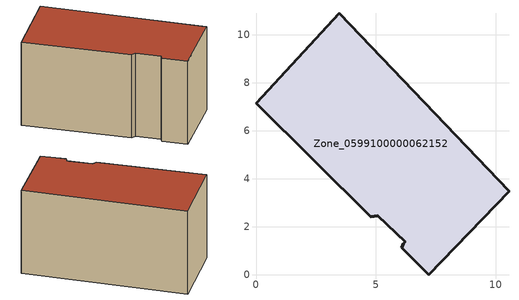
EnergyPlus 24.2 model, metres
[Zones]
Zone_0599100000062152
 floor ground (C_G): 6.14,1.28 6.21,1.36 5.08,2.45 4.78,2.4 0,7.15 3.47,10.88 10.54,3.48 7.2,0 6.08,1.11 z0
 wall outside (C_F): 0,7.15 4.78,2.4 5.08,2.45 6.21,1.36 6.14,1.28 6.08,1.11 7.2,0 10.54,3.48 3.47,10.88 0,7.15 z0:5.42
 roof outside (C_R): 6.21,1.36 6.14,1.28 6.08,1.11 7.2,0 10.54,3.48 3.47,10.88 0,7.15 4.78,2.4 5.08,2.45 z5.42
[BUILDING]
Pand.0599100000062152: North Axis=0; Terrain=City; Loads Convergence Tolerance Value=0.04; Temperature Convergence Tolerance Value=0.4; Solar Distribution=FullExterior; Maximum Number of Warmup Days=25; Minimum Number of Warmup Days=1
[Site:Location]
Rotterdam.The.Hague.AP_ZH_NLD Design_Conditions: Latitude=51.96; Longitude=4.45; Time Zone=1; Elevation=-4.5
[SITE:GROUNDTEMPERATURE:BUILDINGSURFACE]
18, 18, 18, 18, 18, 18, 18, 18, 18, 18, 18, 18
[MATERIAL] Thermal Absorptance=0.9; Solar Absorptance=0.7; Visible Absorptance=0.7
Name | Roughness | Thickness | Conductivity | Density | Specific Heat
G.TC.1946 | MediumSmooth | 0.15 | 1 | 540 | 1210
F.TC.1946 | Rough | 0.3 | 0.857143 | 1920 | 840
R.TC.1946 | MediumRough | 0.2 | 0.909091 | 1500 | 1000
[CONSTRUCTION]
C_G: G.TC.1946
C_F: F.TC.1946
C_R: R.TC.1946
[ZONE]
Zone_0599100000062152: Type=1; Multiplier=1; Ceiling Height=Autocalculate; Volume=Autocalculate; Floor Area=autocalculate; Part of Total Floor Area=Yes
[ZONEINFILTRATION:DESIGNFLOWRATE]
Infil_Zone_0599100000062152: Zone or ZoneList or Space or SpaceList=Zone_0599100000062152; Schedule=AlwaysOn; Design Flow Rate Calculation Method=Flow/Area; Flow Rate per Floor Area=0.003; Constant Term Coefficient=1; Temperature Term Coefficient=0; Velocity Term Coefficient=0; Velocity Squared Term Coefficient=0
[HVACTEMPLATE:ZONE:IDEALLOADSAIRSYSTEM]
Zone_0599100000062152: Maximum Heating Supply Air Temperature=50; Minimum Cooling Supply Air Temperature=13; Maximum Heating Supply Air Humidity Ratio=0.0156; Minimum Cooling Supply Air Humidity Ratio=0.0077; Heating Limit=NoLimit; Cooling Limit=NoLimit; Dehumidification Control Type=ConstantSensibleHeatRatio; Cooling Sensible Heat Ratio=0.7; Dehumidification Setpoint=60; Humidification Control Type=None; Humidification Setpoint=30; Outdoor Air Method=None; Outdoor Air Flow Rate per Person=0.00944; Outdoor Air Flow Rate per Zone Floor Area=0; Outdoor Air Flow Rate per Zone=0; Demand Controlled Ventilation Type=None; Outdoor Air Economizer Type=NoEconomizer; Heat Recovery Type=None; Sensible Heat Recovery Effectiveness=0.7; Latent Heat Recovery Effectiveness=0.65
[ZONECONTROL:THERMOSTAT]
ThermostatControl_Zone_0599100000062152: Zone or ZoneList=Zone_0599100000062152; Control Type Schedule=DualSetpointControlType; Control 1=Thermostat_Zone_0599100000062152; Temperature Difference Between Cutout And Setpoint=0
[THERMOSTATSETPOINT:DUALSETPOINT]
Thermostat_Zone_0599100000062152: Heating Setpoint Temperature Schedule=HeatingSetpoint_Zone_0599100000062152; Cooling Setpoint Temperature Schedule=CoolingSetpoint_Zone_0599100000062152
[SCHEDULE:COMPACT]
HeatingSetpoint_Zone_0599100000062152: Through: 12/31, For: AllDays, Until: 24:00, 21
CoolingSetpoint_Zone_0599100000062152: Through: 12/31, For: AllDays, Until: 24:00, 24
DualSetpointControlType: Through: 12/31, For: AllDays, Until: 24:00, 4
AlwaysOn: Through: 12/31, For: AllDays, Until: 24:00, 1
